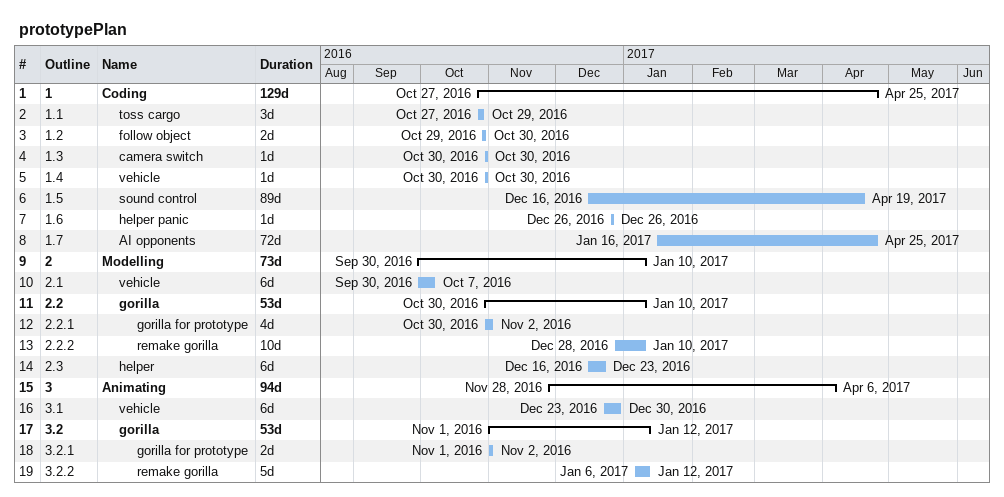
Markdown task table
prototypePlan

| ID | WBS | Task | Duration | Start | Finish |
|---|---|---|---|---|---|
| 1 | 1 | **Coding** | 129d | 2016-10-27 | 2017-04-25 |
| 2 | 1.1 | toss cargo | 3d | 2016-10-27 | 2016-10-29 |
| 3 | 1.2 | follow object | 2d | 2016-10-29 | 2016-10-30 |
| 4 | 1.3 | camera switch | 1d | 2016-10-30 | 2016-10-30 |
| 5 | 1.4 | vehicle | 1d | 2016-10-30 | 2016-10-30 |
| 6 | 1.5 | sound control | 89d | 2016-12-16 | 2017-04-19 |
| 7 | 1.6 | helper panic | 1d | 2016-12-26 | 2016-12-26 |
| 8 | 1.7 | AI opponents | 72d | 2017-01-16 | 2017-04-25 |
| 9 | 2 | **Modelling** | 73d | 2016-09-30 | 2017-01-10 |
| 10 | 2.1 | vehicle | 6d | 2016-09-30 | 2016-10-07 |
| 11 | 2.2 | **gorilla** | 53d | 2016-10-30 | 2017-01-10 |
| 12 | 2.2.1 | gorilla for prototype | 4d | 2016-10-30 | 2016-11-02 |
| 13 | 2.2.2 | remake gorilla | 10d | 2016-12-28 | 2017-01-10 |
| 14 | 2.3 | helper | 6d | 2016-12-16 | 2016-12-23 |
| 15 | 3 | **Animating** | 94d | 2016-11-28 | 2017-04-06 |
| 16 | 3.1 | vehicle | 6d | 2016-12-23 | 2016-12-30 |
| 17 | 3.2 | **gorilla** | 53d | 2016-11-01 | 2017-01-12 |
| 18 | 3.2.1 | gorilla for prototype | 2d | 2016-11-01 | 2016-11-02 |
| 19 | 3.2.2 | remake gorilla | 5d | 2017-01-06 | 2017-01-12 |
